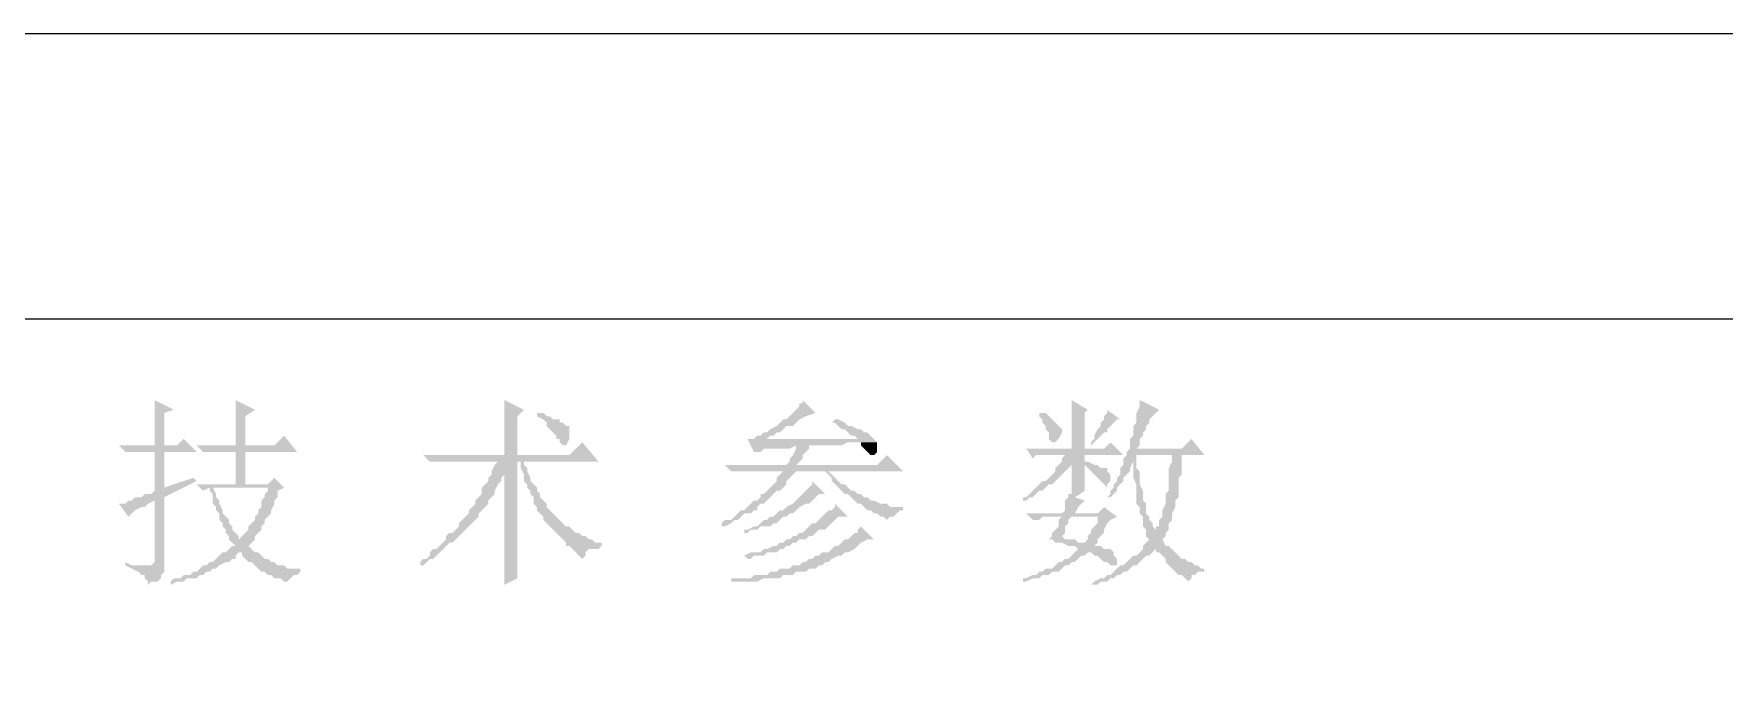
# Model space of a CAD drawing. Header units: millimetres. Extents: x 6 to 291, y 3 to 207.
# Drawn here: x 246.67 to 268.75, y 198.06 to 206.63 of the extents above; entities that cross this region are included whole.
import ezdxf

# ---------------------------------------------------------------- set-up
doc = ezdxf.new("R2010")
doc.units = ezdxf.units.MM

msp = doc.modelspace()

# ---------------------------------------------------------------- hatches: boundary and pattern name
at = {"true_color": 0x00b8b8}
h = msp.add_hatch(color=132, dxfattribs=at)
h.dxf.hatch_style = 2
h.paths.add_polyline_path([(248.242526, 201.845333), (248.242526, 201.252667), (248.369526, 201.252667), (248.369526, 201.676), (248.496526, 201.718333)])
h = msp.add_hatch(color=132, dxfattribs=at)
h.dxf.hatch_style = 2
h.paths.add_polyline_path([(249.300859, 201.845333), (249.300859, 201.252667), (249.427859, 201.252667), (249.427859, 201.633667), (249.554859, 201.718333)])
h = msp.add_hatch(color=132, dxfattribs=at)
h.dxf.hatch_style = 2
h.paths.add_polyline_path([(252.814526, 201.845333), (252.814526, 201.125667), (252.983859, 201.125667), (252.983859, 201.633667), (253.068526, 201.718333)])
h = msp.add_hatch(color=132, dxfattribs=at)
h.dxf.hatch_style = 2
h.paths.add_polyline_path([(256.709277, 201.845333), (256.709277, 201.803), (256.666944, 201.803), (256.666944, 201.760667), (256.62461, 201.718333), (256.582277, 201.676), (256.539944, 201.633667), (256.49761, 201.591333), (256.455277, 201.591333), (256.412944, 201.549), (256.37061, 201.506667), (256.285944, 201.464333), (256.24361, 201.422), (256.201277, 201.422), (256.158944, 201.379667), (256.11661, 201.379667), (256.074277, 201.337333), (255.98961, 201.337333), (256.074277, 201.168), (256.158944, 201.168), (256.201277, 201.210333), (256.539944, 201.210333), (256.62461, 201.252667), (257.217277, 201.252667), (257.301944, 201.295), (257.682944, 201.295), (256.158944, 201.337333), (256.24361, 201.337333), (256.285944, 201.379667), (256.328277, 201.379667), (256.37061, 201.422), (256.412944, 201.422), (256.455277, 201.464333), (256.49761, 201.506667), (256.582277, 201.506667), (256.62461, 201.549), (256.666944, 201.591333), (256.75161, 201.633667), (256.87861, 201.676)])
h = msp.add_hatch(color=132, dxfattribs=at)
h.dxf.hatch_style = 2
h.paths.add_polyline_path([(260.222944, 201.845333), (260.222944, 201.210333), (260.392277, 201.210333), (260.392277, 201.676), (260.43461, 201.718333)])
h = msp.add_hatch(color=132, dxfattribs=at)
h.dxf.hatch_style = 2
h.paths.add_polyline_path([(261.111944, 201.845333), (261.111944, 201.760667), (261.06961, 201.676), (261.06961, 201.549), (261.027277, 201.506667), (261.027277, 201.379667), (260.984944, 201.337333), (260.984944, 201.210333), (260.94261, 201.168), (261.06961, 201.210333), (261.111944, 201.252667), (261.111944, 201.337333), (261.154277, 201.379667), (261.154277, 201.422), (261.19661, 201.464333), (261.19661, 201.506667), (261.238944, 201.549), (261.238944, 201.591333), (261.281277, 201.633667), (261.32361, 201.676), (261.365944, 201.718333)])
h = msp.add_hatch(color=132, dxfattribs=at)
h.dxf.hatch_style = 2
h.paths.add_polyline_path([(253.237859, 201.676), (253.237859, 201.633667), (253.322526, 201.591333), (253.364859, 201.549), (253.364859, 201.506667), (253.407192, 201.464333), (253.449526, 201.422), (253.491859, 201.379667), (253.491859, 201.337333), (253.534192, 201.337333), (253.534192, 201.295), (253.576526, 201.252667), (253.618859, 201.252667), (253.661192, 201.337333), (253.661192, 201.506667), (253.618859, 201.506667), (253.576526, 201.549), (253.534192, 201.549), (253.534192, 201.591333), (253.449526, 201.591333), (253.407192, 201.633667), (253.364859, 201.633667), (253.322526, 201.676)])
h = msp.add_hatch(color=132, dxfattribs=at)
h.dxf.hatch_style = 2
h.paths.add_polyline_path([(259.79961, 201.676), (259.79961, 201.633667), (259.841944, 201.591333), (259.841944, 201.549), (259.884277, 201.506667), (259.884277, 201.464333), (259.92661, 201.422), (259.92661, 201.337333), (259.968944, 201.295), (260.011277, 201.295), (260.05361, 201.337333), (260.095944, 201.422), (260.095944, 201.464333), (260.05361, 201.506667), (260.011277, 201.549), (259.968944, 201.591333), (259.92661, 201.633667), (259.884277, 201.676)])
h = msp.add_hatch(color=132, dxfattribs=at)
h.dxf.hatch_style = 2
h.paths.add_polyline_path([(260.68861, 201.718333), (260.68861, 201.676), (260.646277, 201.633667), (260.646277, 201.591333), (260.603944, 201.549), (260.603944, 201.506667), (260.56161, 201.464333), (260.519277, 201.379667), (260.519277, 201.337333), (260.476944, 201.295), (260.476944, 201.252667), (260.519277, 201.295), (260.56161, 201.337333), (260.603944, 201.379667), (260.646277, 201.422), (260.68861, 201.422), (260.68861, 201.464333), (260.730944, 201.506667), (260.773277, 201.549), (260.81561, 201.591333), (260.857944, 201.591333)])
h = msp.add_hatch(color=132, dxfattribs=at)
h.dxf.hatch_style = 2
h.paths.add_polyline_path([(257.13261, 201.591333), (257.090277, 201.549), (257.13261, 201.549), (257.174944, 201.506667), (257.217277, 201.464333), (257.25961, 201.464333), (257.301944, 201.422), (257.344277, 201.379667), (257.38661, 201.379667), (257.428944, 201.337333), (256.158944, 201.337333), (257.682944, 201.295), (257.64061, 201.337333), (257.598277, 201.379667), (257.555944, 201.422), (257.51361, 201.422), (257.471277, 201.464333), (257.428944, 201.464333), (257.344277, 201.506667), (257.301944, 201.506667), (257.25961, 201.549), (257.174944, 201.591333)])
h = msp.add_hatch(color=132, dxfattribs=at)
h.dxf.hatch_style = 2
h.paths.add_polyline_path([(248.623526, 201.337333), (248.538859, 201.252667), (247.776859, 201.252667), (247.861526, 201.168), (248.792859, 201.168)])
h = msp.add_hatch(color=132, dxfattribs=at)
h.dxf.hatch_style = 2
h.paths.add_polyline_path([(248.369526, 201.168), (248.242526, 201.168), (248.242526, 200.66), (248.369526, 200.702333)])
h = msp.add_hatch(color=132, dxfattribs=at)
h.dxf.hatch_style = 2
h.paths.add_polyline_path([(249.935859, 201.379667), (249.808859, 201.252667), (248.792859, 201.252667), (248.877526, 201.168), (250.105192, 201.168)])
h = msp.add_hatch(color=132, dxfattribs=at)
h.dxf.hatch_style = 2
h.paths.add_polyline_path([(249.427859, 200.744667), (249.427859, 201.168), (249.300859, 201.168), (249.300859, 200.744667)])
h = msp.add_hatch(color=132, dxfattribs=at)
h.dxf.hatch_style = 2
h.paths.add_polyline_path([(253.830526, 201.295), (253.661192, 201.125667), (251.756192, 201.125667), (251.840859, 201.041), (254.042192, 201.041)])
h = msp.add_hatch(color=132, dxfattribs=at)
h.dxf.hatch_style = 2
h.paths.add_polyline_path([(256.793944, 201.252667), (256.62461, 201.252667), (256.62461, 201.210333), (256.582277, 201.125667), (256.539944, 201.083333), (256.539944, 201.041), (256.49761, 200.998667), (256.62461, 200.998667), (256.666944, 201.041), (256.709277, 201.083333), (256.709277, 201.125667), (256.75161, 201.168), (256.793944, 201.210333)])
h = msp.add_hatch(color=132, dxfattribs=at)
h.dxf.hatch_style = 2
h.paths.add_polyline_path([(257.682944, 201.295), (257.471277, 201.295), (257.471277, 201.252667), (257.51361, 201.210333), (257.555944, 201.168), (257.598277, 201.125667), (257.64061, 201.125667), (257.682944, 201.168), (257.682944, 201.252667)])
h = msp.add_hatch(color=132, dxfattribs=at)
h.dxf.hatch_style = 2
h.paths.add_polyline_path([(260.730944, 201.295), (260.646277, 201.210333), (259.630277, 201.210333), (259.714944, 201.083333), (259.757277, 201.125667), (260.900277, 201.125667)])
h = msp.add_hatch(color=132, dxfattribs=at)
h.dxf.hatch_style = 2
h.paths.add_polyline_path([(261.789277, 201.337333), (261.662277, 201.210333), (261.06961, 201.210333), (260.94261, 201.168), (260.94261, 201.125667), (260.900277, 201.083333), (260.900277, 200.998667), (260.857944, 200.956333), (260.857944, 200.871667), (260.81561, 200.829333), (260.81561, 200.787), (260.773277, 200.744667), (260.773277, 200.702333), (260.730944, 200.66), (260.730944, 200.617667), (260.68861, 200.575333), (260.730944, 200.575333), (260.773277, 200.617667), (260.81561, 200.66), (260.81561, 200.702333), (260.857944, 200.744667), (260.900277, 200.787), (260.900277, 200.829333), (260.94261, 200.871667), (260.984944, 200.914), (260.984944, 200.956333), (261.027277, 201.041), (261.027277, 201.083333), (261.06961, 201.083333), (261.06961, 201.125667), (261.95861, 201.125667)])
h = msp.add_hatch(color=132, dxfattribs=at)
h.dxf.hatch_style = 2
h.paths.add_polyline_path([(252.983859, 201.041), (252.729859, 201.041), (252.687526, 200.998667), (252.645192, 200.914), (252.645192, 200.871667), (252.814526, 200.871667), (252.814526, 199.432333), (252.983859, 199.517), (252.983859, 199.559333), (252.983859, 199.601667), (252.983859, 199.728667), (252.983859, 200.956333)])
h = msp.add_hatch(color=132, dxfattribs=at)
h.dxf.hatch_style = 2
h.paths.add_polyline_path([(253.068526, 201.041), (253.026192, 201.041), (253.026192, 200.956333), (253.068526, 200.871667), (253.068526, 200.787), (253.110859, 200.744667), (253.110859, 200.702333), (253.153192, 200.66), (253.153192, 200.617667), (253.195526, 200.575333), (253.195526, 200.490667), (253.237859, 200.448333), (253.237859, 200.406), (253.280192, 200.363667), (253.322526, 200.321333), (253.322526, 200.279), (253.364859, 200.236667), (253.407192, 200.194333), (253.449526, 200.152), (253.491859, 200.109667), (253.534192, 200.067333), (253.576526, 200.025), (253.618859, 199.982667), (253.618859, 199.940333), (253.661192, 199.940333), (253.703526, 199.898), (253.745859, 199.855667), (253.788192, 199.813333), (253.830526, 199.771), (253.872859, 199.813333), (253.872859, 199.855667), (253.915192, 199.898), (254.042192, 199.898), (254.084526, 199.940333), (254.084526, 199.982667), (253.999859, 199.982667), (253.957526, 200.025), (253.915192, 200.025), (253.872859, 200.067333), (253.830526, 200.067333), (253.788192, 200.109667), (253.745859, 200.109667), (253.703526, 200.152), (253.661192, 200.194333), (253.618859, 200.194333), (253.576526, 200.236667), (253.534192, 200.279), (253.491859, 200.321333), (253.449526, 200.363667), (253.407192, 200.406), (253.364859, 200.448333), (253.364859, 200.490667), (253.322526, 200.533), (253.280192, 200.575333), (253.280192, 200.617667), (253.237859, 200.66), (253.237859, 200.702333), (253.195526, 200.744667), (253.153192, 200.787), (253.153192, 200.829333), (253.110859, 200.914), (253.110859, 200.956333), (253.068526, 200.998667)])
h = msp.add_hatch(color=132, dxfattribs=at)
h.dxf.hatch_style = 2
h.paths.add_polyline_path([(257.809944, 201.125667), (257.682944, 200.998667), (255.693277, 200.998667), (255.777944, 200.914), (258.02161, 200.914)])
h = msp.add_hatch(color=132, dxfattribs=at)
h.dxf.hatch_style = 2
h.paths.add_polyline_path([(260.392277, 201.125667), (260.138277, 201.125667), (260.095944, 201.083333), (260.095944, 201.041), (260.05361, 200.998667), (260.011277, 200.956333), (260.011277, 200.914), (259.968944, 200.871667), (259.92661, 200.829333), (259.884277, 200.787), (259.841944, 200.787), (259.79961, 200.744667), (259.757277, 200.702333), (259.714944, 200.66), (259.67261, 200.617667), (259.630277, 200.575333), (259.587944, 200.575333), (259.587944, 200.533), (259.630277, 200.533), (259.67261, 200.575333), (259.714944, 200.575333), (259.757277, 200.617667), (259.79961, 200.66), (259.841944, 200.66), (259.884277, 200.702333), (259.92661, 200.744667), (259.968944, 200.744667), (260.011277, 200.787), (260.05361, 200.829333), (260.095944, 200.871667), (260.138277, 200.914), (260.18061, 200.956333), (260.222944, 200.998667), (260.43461, 201.041), (260.392277, 201.041)])
h = msp.add_hatch(color=132, dxfattribs=at)
h.dxf.hatch_style = 2
h.paths.add_polyline_path([(260.43461, 201.041), (260.222944, 200.998667), (260.222944, 200.617667), (260.265277, 200.575333), (260.392277, 200.66), (260.392277, 200.998667), (260.56161, 200.998667), (260.519277, 200.998667)])
h = msp.add_hatch(color=132, dxfattribs=at)
h.dxf.hatch_style = 2
h.paths.add_polyline_path([(260.56161, 200.998667), (260.392277, 200.998667), (260.43461, 200.956333), (260.476944, 200.914), (260.519277, 200.871667), (260.56161, 200.829333), (260.603944, 200.787), (260.646277, 200.744667), (260.68861, 200.702333), (260.68861, 200.744667), (260.730944, 200.787), (260.730944, 200.871667), (260.68861, 200.914), (260.68861, 200.956333), (260.603944, 200.956333)])
h = msp.add_hatch(color=132, dxfattribs=at)
h.dxf.hatch_style = 2
h.paths.add_polyline_path([(261.06961, 201.083333), (261.027277, 201.083333), (261.027277, 200.829333), (261.06961, 200.744667), (261.06961, 200.490667), (261.111944, 200.448333), (261.111944, 200.363667), (261.154277, 200.321333), (261.154277, 200.194333), (261.19661, 200.152), (261.19661, 200.067333), (261.238944, 200.025), (261.19661, 199.982667), (261.154277, 199.940333), (261.154277, 199.898), (261.111944, 199.855667), (261.06961, 199.813333), (261.027277, 199.813333), (260.984944, 199.771), (260.94261, 199.728667), (260.900277, 199.686333), (260.857944, 199.686333), (260.81561, 199.644), (260.773277, 199.601667), (260.730944, 199.559333), (260.68861, 199.559333), (260.646277, 199.517), (260.603944, 199.517), (260.519277, 199.474667), (260.476944, 199.432333), (260.56161, 199.432333), (260.603944, 199.474667), (260.68861, 199.474667), (260.730944, 199.517), (260.773277, 199.517), (260.81561, 199.559333), (260.857944, 199.559333), (260.900277, 199.601667), (260.94261, 199.601667), (260.984944, 199.644), (261.027277, 199.686333), (261.06961, 199.686333), (261.111944, 199.728667), (261.154277, 199.771), (261.19661, 199.813333), (261.238944, 199.813333), (261.281277, 199.855667), (261.32361, 199.898), (261.492944, 199.940333), (261.45061, 199.940333), (261.408277, 200.025), (261.45061, 200.067333), (261.45061, 200.109667), (261.32361, 200.152), (261.281277, 200.194333), (261.281277, 200.236667), (261.238944, 200.279), (261.238944, 200.321333), (261.19661, 200.363667), (261.19661, 200.490667), (261.154277, 200.533), (261.154277, 200.66), (261.111944, 200.744667), (261.111944, 200.914), (261.06961, 200.956333), (261.06961, 200.998667)])
h = msp.add_hatch(color=132, dxfattribs=at)
h.dxf.hatch_style = 2
h.paths.add_polyline_path([(261.662277, 201.125667), (261.535277, 201.125667), (261.535277, 201.041), (261.492944, 200.956333), (261.492944, 200.66), (261.45061, 200.617667), (261.45061, 200.490667), (261.408277, 200.406), (261.408277, 200.321333), (261.365944, 200.279), (261.365944, 200.194333), (261.32361, 200.194333), (261.32361, 200.152), (261.45061, 200.109667), (261.492944, 200.152), (261.492944, 200.236667), (261.535277, 200.279), (261.535277, 200.363667), (261.57761, 200.448333), (261.57761, 200.533), (261.619944, 200.575333), (261.619944, 200.829333), (261.662277, 200.871667), (261.662277, 201.083333)])
h = msp.add_hatch(color=132, dxfattribs=at)
h.dxf.hatch_style = 2
h.paths.add_polyline_path([(248.750526, 200.829333), (248.369526, 200.702333), (248.242526, 200.66), (248.200192, 200.617667), (248.115526, 200.617667), (248.073192, 200.575333), (247.988526, 200.575333), (247.946192, 200.533), (248.242526, 200.533), (248.242526, 199.728667), (248.200192, 199.686333), (247.861526, 199.686333), (247.946192, 199.644), (248.030859, 199.601667), (248.073192, 199.559333), (248.115526, 199.559333), (248.115526, 199.517), (248.157859, 199.474667), (248.157859, 199.432333), (248.200192, 199.474667), (248.284859, 199.474667), (248.327192, 199.517), (248.327192, 199.559333), (248.369526, 199.601667), (248.369526, 200.575333), (248.792859, 200.787)])
h = msp.add_hatch(color=132, dxfattribs=at)
h.dxf.hatch_style = 2
h.paths.add_polyline_path([(249.808859, 200.829333), (249.724192, 200.744667), (248.792859, 200.744667), (248.877526, 200.66), (248.962192, 200.702333), (249.935859, 200.702333)])
h = msp.add_hatch(color=132, dxfattribs=at)
h.dxf.hatch_style = 2
h.paths.add_polyline_path([(252.645192, 200.871667), (252.602859, 200.829333), (252.602859, 200.787), (252.560526, 200.744667), (252.518192, 200.702333), (252.518192, 200.617667), (252.475859, 200.575333), (252.433526, 200.533), (252.433526, 200.490667), (252.391192, 200.448333), (252.348859, 200.406), (252.348859, 200.363667), (252.306526, 200.321333), (252.264192, 200.279), (252.221859, 200.236667), (252.221859, 200.194333), (252.179526, 200.152), (252.137192, 200.109667), (252.094859, 200.109667), (252.052526, 200.067333), (252.052526, 200.025), (252.010192, 199.982667), (251.967859, 199.940333), (251.925526, 199.898), (251.883192, 199.898), (251.840859, 199.855667), (251.840859, 199.813333), (251.798526, 199.771), (251.756192, 199.771), (251.713859, 199.728667), (251.713859, 199.686333), (251.756192, 199.686333), (251.798526, 199.728667), (251.840859, 199.771), (251.883192, 199.771), (251.925526, 199.813333), (251.967859, 199.855667), (252.010192, 199.898), (252.052526, 199.940333), (252.094859, 199.982667), (252.137192, 199.982667), (252.179526, 200.025), (252.221859, 200.067333), (252.264192, 200.109667), (252.306526, 200.152), (252.348859, 200.194333), (252.391192, 200.236667), (252.433526, 200.279), (252.475859, 200.321333), (252.475859, 200.363667), (252.518192, 200.406), (252.560526, 200.448333), (252.602859, 200.490667), (252.602859, 200.533), (252.645192, 200.575333), (252.687526, 200.617667), (252.687526, 200.66), (252.729859, 200.744667), (252.772192, 200.787), (252.772192, 200.829333), (252.814526, 200.871667)])
h = msp.add_hatch(color=132, dxfattribs=at)
h.dxf.hatch_style = 2
h.paths.add_polyline_path([(256.455277, 200.914), (256.412944, 200.871667), (256.37061, 200.829333), (256.37061, 200.787), (256.328277, 200.744667), (256.285944, 200.702333), (256.24361, 200.66), (256.201277, 200.617667), (256.158944, 200.617667), (256.158944, 200.575333), (256.11661, 200.533), (256.074277, 200.533), (256.031944, 200.490667), (255.98961, 200.448333), (255.947277, 200.406), (255.904944, 200.406), (255.86261, 200.363667), (255.820277, 200.321333), (255.777944, 200.279), (255.693277, 200.279), (255.650944, 200.236667), (255.650944, 200.194333), (255.693277, 200.194333), (255.777944, 200.236667), (255.820277, 200.279), (255.86261, 200.279), (255.904944, 200.321333), (255.947277, 200.363667), (256.031944, 200.363667), (256.074277, 200.406), (256.11661, 200.406), (256.11661, 200.448333), (256.158944, 200.490667), (256.201277, 200.490667), (256.24361, 200.533), (256.285944, 200.575333), (256.328277, 200.617667), (256.37061, 200.66), (256.412944, 200.66), (256.455277, 200.702333), (256.49761, 200.744667), (256.49761, 200.787), (256.539944, 200.829333), (256.582277, 200.871667), (256.62461, 200.914), (257.00561, 200.914)])
h = msp.add_hatch(color=132, dxfattribs=at)
h.dxf.hatch_style = 2
h.paths.add_polyline_path([(256.836277, 200.787), (256.836277, 200.744667), (256.793944, 200.702333), (256.75161, 200.66), (256.709277, 200.617667), (256.666944, 200.575333), (256.62461, 200.533), (256.582277, 200.490667), (256.49761, 200.448333), (256.455277, 200.406), (256.412944, 200.406), (256.37061, 200.363667), (256.328277, 200.321333), (256.285944, 200.321333), (256.24361, 200.279), (256.201277, 200.279), (256.158944, 200.236667), (256.11661, 200.194333), (256.074277, 200.194333), (255.98961, 200.152), (255.947277, 200.152), (255.947277, 200.109667), (255.98961, 200.109667), (256.031944, 200.152), (256.11661, 200.152), (256.158944, 200.194333), (256.285944, 200.194333), (256.328277, 200.236667), (256.37061, 200.236667), (256.412944, 200.279), (256.455277, 200.321333), (256.49761, 200.321333), (256.539944, 200.363667), (256.582277, 200.363667), (256.62461, 200.406), (256.666944, 200.448333), (256.75161, 200.490667), (256.793944, 200.490667), (256.836277, 200.533), (256.87861, 200.575333), (256.920944, 200.617667), (257.00561, 200.617667)])
h = msp.add_hatch(color=132, dxfattribs=at)
h.dxf.hatch_style = 2
h.paths.add_polyline_path([(257.047944, 200.914), (256.455277, 200.914), (257.00561, 200.914), (257.047944, 200.871667), (257.090277, 200.829333), (257.090277, 200.787), (257.13261, 200.744667), (257.174944, 200.702333), (257.217277, 200.66), (257.25961, 200.617667), (257.301944, 200.617667), (257.344277, 200.575333), (257.38661, 200.533), (257.428944, 200.490667), (257.471277, 200.490667), (257.51361, 200.448333), (257.555944, 200.406), (257.598277, 200.406), (257.64061, 200.363667), (257.682944, 200.363667), (257.725277, 200.321333), (257.76761, 200.321333), (257.809944, 200.279), (257.852277, 200.321333), (257.89461, 200.321333), (257.936944, 200.363667), (257.979277, 200.406), (258.02161, 200.406), (258.02161, 200.448333), (257.852277, 200.448333), (257.809944, 200.490667), (257.725277, 200.490667), (257.64061, 200.533), (257.598277, 200.533), (257.555944, 200.575333), (257.51361, 200.575333), (257.471277, 200.617667), (257.428944, 200.617667), (257.38661, 200.66), (257.344277, 200.66), (257.301944, 200.702333), (257.25961, 200.744667), (257.217277, 200.744667), (257.174944, 200.787), (257.13261, 200.829333), (257.090277, 200.871667)])
h = msp.add_hatch(color=132, dxfattribs=at)
h.dxf.hatch_style = 2
h.paths.add_polyline_path([(247.946192, 200.533), (247.903859, 200.533), (247.861526, 200.490667), (247.776859, 200.490667), (247.903859, 200.321333), (247.946192, 200.363667), (247.988526, 200.406), (248.073192, 200.448333), (248.115526, 200.448333), (248.157859, 200.490667), (248.242526, 200.533)])
h = msp.add_hatch(color=132, dxfattribs=at)
h.dxf.hatch_style = 2
h.paths.add_polyline_path([(249.004526, 200.702333), (248.962192, 200.702333), (248.962192, 200.66), (249.004526, 200.617667), (249.004526, 200.490667), (249.046859, 200.448333), (249.046859, 200.406), (249.089192, 200.363667), (249.089192, 200.279), (249.131526, 200.236667), (249.131526, 200.194333), (249.173859, 200.152), (249.173859, 200.109667), (249.216192, 200.067333), (249.216192, 200.025), (249.343192, 200.025), (249.343192, 200.067333), (249.300859, 200.109667), (249.258526, 200.152), (249.258526, 200.194333), (249.216192, 200.236667), (249.216192, 200.279), (249.173859, 200.321333), (249.131526, 200.363667), (249.131526, 200.406), (249.089192, 200.490667), (249.089192, 200.533), (249.046859, 200.575333), (249.046859, 200.617667)])
h = msp.add_hatch(color=132, dxfattribs=at)
h.dxf.hatch_style = 2
h.paths.add_polyline_path([(249.935859, 200.702333), (249.724192, 200.702333), (249.724192, 200.66), (249.681859, 200.617667), (249.681859, 200.575333), (249.639526, 200.533), (249.639526, 200.448333), (249.597192, 200.406), (249.597192, 200.363667), (249.554859, 200.321333), (249.554859, 200.279), (249.512526, 200.236667), (249.470192, 200.194333), (249.470192, 200.152), (249.427859, 200.109667), (249.385526, 200.067333), (249.343192, 200.025), (249.216192, 200.025), (249.258526, 199.982667), (249.300859, 199.940333), (249.258526, 199.940333), (249.216192, 199.898), (249.173859, 199.855667), (249.385526, 199.855667), (249.385526, 199.813333), (249.427859, 199.771), (249.470192, 199.728667), (249.512526, 199.728667), (249.554859, 199.686333), (249.597192, 199.644), (249.639526, 199.601667), (249.681859, 199.601667), (249.724192, 199.559333), (249.766526, 199.559333), (249.808859, 199.517), (249.893526, 199.517), (249.935859, 199.474667), (249.978192, 199.474667), (250.020526, 199.517), (250.062859, 199.559333), (250.105192, 199.559333), (250.147526, 199.601667), (250.147526, 199.644), (249.978192, 199.644), (249.935859, 199.686333), (249.851192, 199.686333), (249.808859, 199.728667), (249.766526, 199.728667), (249.724192, 199.771), (249.681859, 199.771), (249.639526, 199.813333), (249.597192, 199.855667), (249.554859, 199.855667), (249.512526, 199.898), (249.470192, 199.940333), (249.512526, 199.982667), (249.554859, 200.025), (249.554859, 200.067333), (249.597192, 200.109667), (249.639526, 200.152), (249.639526, 200.194333), (249.681859, 200.236667), (249.681859, 200.279), (249.724192, 200.321333), (249.766526, 200.363667), (249.766526, 200.406), (249.808859, 200.490667), (249.808859, 200.533), (249.851192, 200.575333), (249.851192, 200.66)])
h = msp.add_hatch(color=132, dxfattribs=at)
h.dxf.hatch_style = 2
h.paths.add_polyline_path([(260.18061, 200.617667), (260.18061, 200.575333), (260.138277, 200.533), (260.138277, 200.406), (260.095944, 200.363667), (260.265277, 200.363667), (260.30761, 200.448333), (260.349944, 200.490667), (260.392277, 200.533), (260.265277, 200.575333), (260.222944, 200.617667)])
h = msp.add_hatch(color=132, dxfattribs=at)
h.dxf.hatch_style = 2
h.paths.add_polyline_path([(257.13261, 200.490667), (257.13261, 200.448333), (257.090277, 200.406), (257.047944, 200.406), (257.00561, 200.363667), (256.963277, 200.321333), (256.920944, 200.279), (256.87861, 200.236667), (256.836277, 200.236667), (256.793944, 200.194333), (256.75161, 200.152), (256.709277, 200.109667), (256.666944, 200.109667), (256.62461, 200.067333), (256.582277, 200.067333), (256.539944, 200.025), (256.49761, 200.025), (256.455277, 199.982667), (256.412944, 199.982667), (256.37061, 199.940333), (256.328277, 199.940333), (256.24361, 199.898), (256.201277, 199.898), (256.158944, 199.855667), (256.031944, 199.855667), (255.947277, 199.813333), (255.98961, 199.771), (256.031944, 199.771), (256.074277, 199.813333), (256.201277, 199.813333), (256.24361, 199.855667), (256.37061, 199.855667), (256.412944, 199.898), (256.455277, 199.898), (256.49761, 199.940333), (256.539944, 199.940333), (256.582277, 199.982667), (256.62461, 199.982667), (256.666944, 200.025), (256.75161, 200.025), (256.793944, 200.067333), (256.836277, 200.067333), (256.87861, 200.109667), (256.920944, 200.152), (257.00561, 200.152), (257.047944, 200.194333), (257.090277, 200.236667), (257.13261, 200.279), (257.174944, 200.321333), (257.301944, 200.321333)])
h = msp.add_hatch(color=132, dxfattribs=at)
h.dxf.hatch_style = 2
h.paths.add_polyline_path([(260.81561, 200.321333), (260.56161, 200.321333), (260.56161, 200.236667), (260.519277, 200.194333), (260.476944, 200.152), (260.476944, 200.109667), (260.43461, 200.067333), (260.43461, 200.025), (260.392277, 199.982667), (260.095944, 199.982667), (260.18061, 199.940333), (260.265277, 199.940333), (260.30761, 199.898), (260.265277, 199.855667), (260.222944, 199.813333), (260.18061, 199.771), (260.138277, 199.771), (260.095944, 199.728667), (260.05361, 199.728667), (260.011277, 199.686333), (259.968944, 199.644), (259.884277, 199.644), (259.841944, 199.601667), (259.79961, 199.601667), (259.757277, 199.559333), (259.714944, 199.559333), (259.630277, 199.517), (259.587944, 199.517), (259.587944, 199.474667), (259.630277, 199.474667), (259.714944, 199.517), (259.79961, 199.517), (259.841944, 199.559333), (259.92661, 199.559333), (259.968944, 199.601667), (260.05361, 199.601667), (260.095944, 199.644), (260.138277, 199.686333), (260.18061, 199.686333), (260.222944, 199.728667), (260.265277, 199.728667), (260.30761, 199.771), (260.349944, 199.813333), (260.392277, 199.813333), (260.43461, 199.855667), (260.773277, 199.855667), (260.730944, 199.898), (260.646277, 199.898), (260.603944, 199.940333), (260.519277, 199.940333), (260.56161, 199.982667), (260.56161, 200.025), (260.603944, 200.067333), (260.646277, 200.109667), (260.646277, 200.152), (260.68861, 200.236667), (260.730944, 200.279)])
h = msp.add_hatch(color=132, dxfattribs=at)
h.dxf.hatch_style = 2
h.paths.add_polyline_path([(260.646277, 200.448333), (260.56161, 200.363667), (259.630277, 200.363667), (259.714944, 200.279), (259.79961, 200.279), (259.841944, 200.321333), (260.81561, 200.321333)])
h = msp.add_hatch(color=132, dxfattribs=at)
h.dxf.hatch_style = 2
h.paths.add_polyline_path([(260.222944, 200.321333), (260.095944, 200.321333), (260.05361, 200.279), (260.05361, 200.194333), (260.011277, 200.152), (259.968944, 200.109667), (259.968944, 200.067333), (259.92661, 200.025), (259.968944, 200.025), (260.011277, 199.982667), (260.392277, 199.982667), (260.30761, 199.982667), (260.265277, 200.025), (260.138277, 200.025), (260.095944, 200.067333), (260.138277, 200.109667), (260.138277, 200.194333), (260.18061, 200.236667), (260.18061, 200.279)])
h = msp.add_hatch(color=132, dxfattribs=at)
h.dxf.hatch_style = 2
h.paths.add_polyline_path([(257.471277, 200.194333), (257.428944, 200.152), (257.428944, 200.109667), (257.38661, 200.109667), (257.344277, 200.067333), (257.301944, 200.025), (257.25961, 200.025), (257.217277, 199.982667), (257.174944, 199.940333), (257.13261, 199.940333), (257.090277, 199.898), (257.047944, 199.855667), (256.963277, 199.855667), (256.920944, 199.813333), (256.87861, 199.813333), (256.836277, 199.771), (256.793944, 199.771), (256.75161, 199.728667), (256.709277, 199.728667), (256.666944, 199.686333), (256.582277, 199.686333), (256.539944, 199.644), (256.412944, 199.644), (256.37061, 199.601667), (256.285944, 199.601667), (256.24361, 199.559333), (256.074277, 199.559333), (256.031944, 199.517), (255.777944, 199.517), (255.777944, 199.474667), (256.11661, 199.474667), (256.201277, 199.517), (256.412944, 199.517), (256.455277, 199.559333), (256.582277, 199.559333), (256.62461, 199.601667), (256.75161, 199.601667), (256.793944, 199.644), (256.87861, 199.644), (256.920944, 199.686333), (256.963277, 199.686333), (257.00561, 199.728667), (257.047944, 199.728667), (257.090277, 199.771), (257.174944, 199.813333), (257.217277, 199.813333), (257.25961, 199.855667), (257.301944, 199.855667), (257.38661, 199.898), (257.428944, 199.940333), (257.471277, 199.982667), (257.555944, 200.025), (257.64061, 200.025)])
h = msp.add_hatch(color=132, dxfattribs=at)
h.dxf.hatch_style = 2
h.paths.add_polyline_path([(249.173859, 199.855667), (249.131526, 199.855667), (249.089192, 199.813333), (249.046859, 199.771), (249.004526, 199.728667), (248.962192, 199.728667), (248.919859, 199.686333), (248.877526, 199.686333), (248.835192, 199.644), (248.792859, 199.601667), (248.750526, 199.601667), (248.708192, 199.559333), (248.623526, 199.559333), (248.581192, 199.517), (248.496526, 199.517), (248.454192, 199.474667), (248.454192, 199.432333), (248.538859, 199.474667), (248.623526, 199.474667), (248.665859, 199.517), (248.792859, 199.517), (248.835192, 199.559333), (248.877526, 199.559333), (248.919859, 199.601667), (248.962192, 199.601667), (249.004526, 199.644), (249.046859, 199.644), (249.089192, 199.686333), (249.173859, 199.728667), (249.216192, 199.728667), (249.258526, 199.771), (249.300859, 199.771), (249.300859, 199.813333), (249.343192, 199.855667)])
h = msp.add_hatch(color=132, dxfattribs=at)
h.dxf.hatch_style = 2
h.paths.add_polyline_path([(260.773277, 199.855667), (260.43461, 199.855667), (260.476944, 199.855667), (260.519277, 199.813333), (260.56161, 199.813333), (260.603944, 199.771), (260.646277, 199.728667), (260.68861, 199.728667), (260.730944, 199.686333), (260.81561, 199.686333), (260.81561, 199.728667), (260.81561, 199.771), (260.773277, 199.813333)])
h = msp.add_hatch(color=132, dxfattribs=at)
h.dxf.hatch_style = 2
h.paths.add_polyline_path([(261.492944, 199.940333), (261.32361, 199.898), (261.32361, 199.855667), (261.365944, 199.855667), (261.408277, 199.813333), (261.45061, 199.771), (261.45061, 199.728667), (261.492944, 199.686333), (261.535277, 199.644), (261.57761, 199.601667), (261.619944, 199.559333), (261.662277, 199.559333), (261.70461, 199.517), (261.746944, 199.474667), (261.789277, 199.517), (261.789277, 199.559333), (261.83161, 199.559333), (261.873944, 199.601667), (261.95861, 199.601667), (261.95861, 199.644), (261.916277, 199.644), (261.873944, 199.686333), (261.83161, 199.686333), (261.789277, 199.728667), (261.746944, 199.728667), (261.70461, 199.771), (261.662277, 199.771), (261.619944, 199.813333), (261.57761, 199.855667), (261.535277, 199.898)])
h = msp.add_hatch(color=132, dxfattribs=at)
h.dxf.hatch_style = 2
h.paths.add_polyline_path([(247.861526, 199.728667), (247.861526, 199.686333), (248.157859, 199.686333), (247.946192, 199.686333)])

# ---------------------------------------------------------------- linework, layer by layer
at = {"color": 8, "lineweight": 0, "true_color": 0x808080}
msp.add_lwpolyline([(290.829944, 3.175), (290.829944, 206.629), (6.138277, 206.629), (6.138277, 3.175)], close=True, dxfattribs=at)
at = {"color": 7, "lineweight": 0}
msp.add_lwpolyline([(287.10461, 6.900333), (287.10461, 202.903667), (9.86361, 202.903667), (9.86361, 6.900333)], close=True, dxfattribs=at)

doc.saveas('drawing.dxf')
